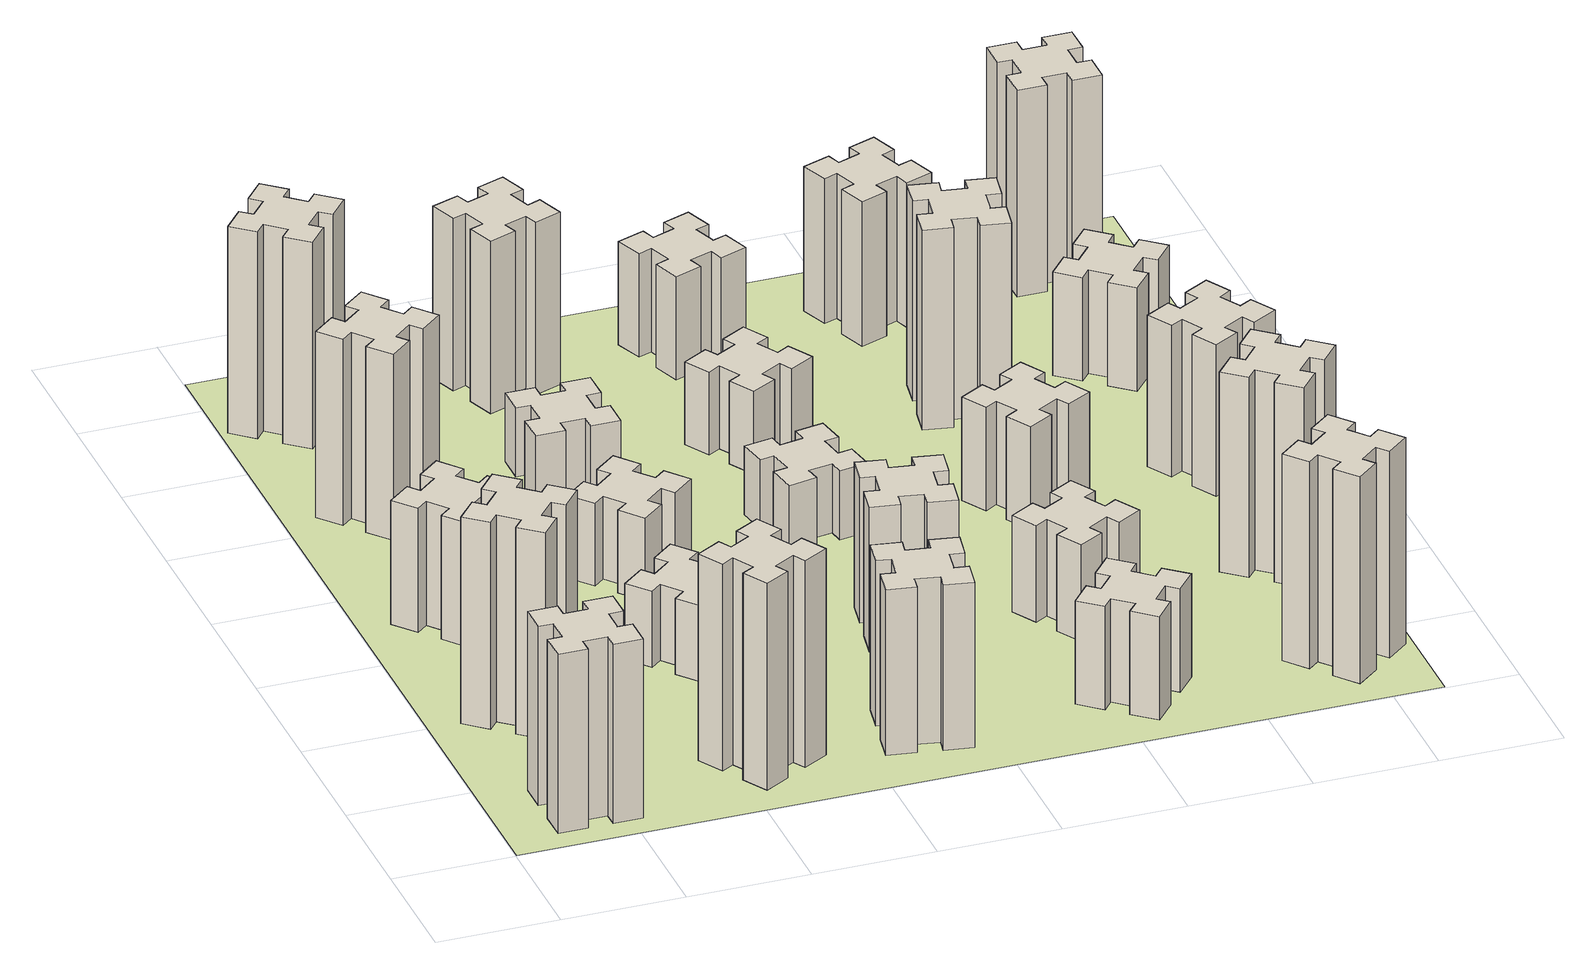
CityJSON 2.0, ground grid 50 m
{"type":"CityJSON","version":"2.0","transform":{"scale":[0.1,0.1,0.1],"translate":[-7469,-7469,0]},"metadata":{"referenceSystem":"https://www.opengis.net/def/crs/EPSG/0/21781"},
"CityObjects":{
"building1":{"type":"Building","attributes":{"class":"1000","function":"1000","usage":"1000","yearOfConstruction":2016,"roofType":"1000","measuredHeight":78,"storeysAboveGround":30,"storeysBelowGround":0},"geometry":[{"type":"Solid","lod":"1","boundaries":[[[[0,1,2,3,4,5,6,7,8,9,10,11,12,13,14,15,16,17,18,19]],[[17,16,20,21]],[[16,15,22,20]],[[15,14,23,22]],[[14,13,24,23]],[[13,12,25,24]],[[12,11,26,25]],[[11,10,27,26]],[[10,9,28,27]],[[9,8,29,28]],[[8,7,30,29]],[[7,6,31,30]],[[6,5,32,31]],[[5,4,33,32]],[[4,3,34,33]],[[3,2,35,34]],[[2,1,36,35]],[[1,0,37,36]],[[0,19,38,37]],[[19,18,39,38]],[[18,17,21,39]],[[24,25,26,27,28,29,30,31,32,33,34,35,36,37,38,39,21,20,22,23]]]]}]},
"building2":{"type":"Building","attributes":{"class":"1000","function":"1000","usage":"1000","yearOfConstruction":2016,"roofType":"1000","measuredHeight":90,"storeysAboveGround":30,"storeysBelowGround":0},"geometry":[{"type":"Solid","lod":"1","boundaries":[[[[40,41,42,43,44,45,46,47,48,49,50,51,52,53,54,55,56,57,58,59]],[[57,56,60,61]],[[56,55,62,60]],[[55,54,63,62]],[[54,53,64,63]],[[53,52,65,64]],[[52,51,66,65]],[[51,50,67,66]],[[50,49,68,67]],[[49,48,69,68]],[[48,47,70,69]],[[47,46,71,70]],[[46,45,72,71]],[[45,44,73,72]],[[44,43,74,73]],[[43,42,75,74]],[[42,41,76,75]],[[41,40,77,76]],[[40,59,78,77]],[[59,58,79,78]],[[58,57,61,79]],[[64,65,66,67,68,69,70,71,72,73,74,75,76,77,78,79,61,60,62,63]]]]}]},
"building3":{"type":"Building","attributes":{"class":"1000","function":"1000","usage":"1000","yearOfConstruction":2016,"roofType":"1000","measuredHeight":54,"storeysAboveGround":30,"storeysBelowGround":0},"geometry":[{"type":"Solid","lod":"1","boundaries":[[[[80,81,82,83,84,85,86,87,88,89,90,91,92,93,94,95,96,97,98,99]],[[97,96,100,101]],[[96,95,102,100]],[[95,94,103,102]],[[94,93,104,103]],[[93,92,105,104]],[[92,91,106,105]],[[91,90,107,106]],[[90,89,108,107]],[[89,88,109,108]],[[88,87,110,109]],[[87,86,111,110]],[[86,85,112,111]],[[85,84,113,112]],[[84,83,114,113]],[[83,82,115,114]],[[82,81,116,115]],[[81,80,117,116]],[[80,99,118,117]],[[99,98,119,118]],[[98,97,101,119]],[[104,105,106,107,108,109,110,111,112,113,114,115,116,117,118,119,101,100,102,103]]]]}]},
"building4":{"type":"Building","attributes":{"class":"1000","function":"1000","usage":"1000","yearOfConstruction":2016,"roofType":"1000","measuredHeight":81,"storeysAboveGround":30,"storeysBelowGround":0},"geometry":[{"type":"Solid","lod":"1","boundaries":[[[[120,121,122,123,124,125,126,127,128,129,130,131,132,133,134,135,136,137,138,139]],[[137,136,140,141]],[[136,135,142,140]],[[135,134,143,142]],[[134,133,144,143]],[[133,132,145,144]],[[132,131,146,145]],[[131,130,147,146]],[[130,129,148,147]],[[129,128,149,148]],[[128,127,150,149]],[[127,126,151,150]],[[126,125,152,151]],[[125,124,153,152]],[[124,123,154,153]],[[123,122,155,154]],[[122,121,156,155]],[[121,120,157,156]],[[120,139,158,157]],[[139,138,159,158]],[[138,137,141,159]],[[144,145,146,147,148,149,150,151,152,153,154,155,156,157,158,159,141,140,142,143]]]]}]},
"building5":{"type":"Building","attributes":{"class":"1000","function":"1000","usage":"1000","yearOfConstruction":2016,"roofType":"1000","measuredHeight":90,"storeysAboveGround":30,"storeysBelowGround":0},"geometry":[{"type":"Solid","lod":"1","boundaries":[[[[160,161,162,163,164,165,166,167,168,169,170,171,172,173,174,175,176,177,178,179]],[[177,176,180,181]],[[176,175,182,180]],[[175,174,183,182]],[[174,173,184,183]],[[173,172,185,184]],[[172,171,186,185]],[[171,170,187,186]],[[170,169,188,187]],[[169,168,189,188]],[[168,167,190,189]],[[167,166,191,190]],[[166,165,192,191]],[[165,164,193,192]],[[164,163,194,193]],[[163,162,195,194]],[[162,161,196,195]],[[161,160,197,196]],[[160,179,198,197]],[[179,178,199,198]],[[178,177,181,199]],[[184,185,186,187,188,189,190,191,192,193,194,195,196,197,198,199,181,180,182,183]]]]}]},
"building6":{"type":"Building","attributes":{"class":"1000","function":"1000","usage":"1000","yearOfConstruction":2016,"roofType":"1000","measuredHeight":90,"storeysAboveGround":30,"storeysBelowGround":0},"geometry":[{"type":"Solid","lod":"1","boundaries":[[[[200,201,202,203,204,205,206,207,208,209,210,211,212,213,214,215,216,217,218,219]],[[217,216,220,221]],[[216,215,222,220]],[[215,214,223,222]],[[214,213,224,223]],[[213,212,225,224]],[[212,211,226,225]],[[211,210,227,226]],[[210,209,228,227]],[[209,208,229,228]],[[208,207,230,229]],[[207,206,231,230]],[[206,205,232,231]],[[205,204,233,232]],[[204,203,234,233]],[[203,202,235,234]],[[202,201,236,235]],[[201,200,237,236]],[[200,219,238,237]],[[219,218,239,238]],[[218,217,221,239]],[[224,225,226,227,228,229,230,231,232,233,234,235,236,237,238,239,221,220,222,223]]]]}]},
"building7":{"type":"Building","attributes":{"class":"1000","function":"1000","usage":"1000","yearOfConstruction":2016,"roofType":"1000","measuredHeight":33,"storeysAboveGround":30,"storeysBelowGround":0},"geometry":[{"type":"Solid","lod":"1","boundaries":[[[[240,241,242,243,244,245,246,247,248,249,250,251,252,253,254,255,256,257,258,259]],[[257,256,260,261]],[[256,255,262,260]],[[255,254,263,262]],[[254,253,264,263]],[[253,252,265,264]],[[252,251,266,265]],[[251,250,267,266]],[[250,249,268,267]],[[249,248,269,268]],[[248,247,270,269]],[[247,246,271,270]],[[246,245,272,271]],[[245,244,273,272]],[[244,243,274,273]],[[243,242,275,274]],[[242,241,276,275]],[[241,240,277,276]],[[240,259,278,277]],[[259,258,279,278]],[[258,257,261,279]],[[264,265,266,267,268,269,270,271,272,273,274,275,276,277,278,279,261,260,262,263]]]]}]},
"building8":{"type":"Building","attributes":{"class":"1000","function":"1000","usage":"1000","yearOfConstruction":2016,"roofType":"1000","measuredHeight":36,"storeysAboveGround":30,"storeysBelowGround":0},"geometry":[{"type":"Solid","lod":"1","boundaries":[[[[280,281,282,283,284,285,286,287,288,289,290,291,292,293,294,295,296,297,298,299]],[[297,296,300,301]],[[296,295,302,300]],[[295,294,303,302]],[[294,293,304,303]],[[293,292,305,304]],[[292,291,306,305]],[[291,290,307,306]],[[290,289,308,307]],[[289,288,309,308]],[[288,287,310,309]],[[287,286,311,310]],[[286,285,312,311]],[[285,284,313,312]],[[284,283,314,313]],[[283,282,315,314]],[[282,281,316,315]],[[281,280,317,316]],[[280,299,318,317]],[[299,298,319,318]],[[298,297,301,319]],[[304,305,306,307,308,309,310,311,312,313,314,315,316,317,318,319,301,300,302,303]]]]}]},
"building9":{"type":"Building","attributes":{"class":"1000","function":"1000","usage":"1000","yearOfConstruction":2016,"roofType":"1000","measuredHeight":72,"storeysAboveGround":30,"storeysBelowGround":0},"geometry":[{"type":"Solid","lod":"1","boundaries":[[[[320,321,322,323,324,325,326,327,328,329,330,331,332,333,334,335,336,337,338,339]],[[337,336,340,341]],[[336,335,342,340]],[[335,334,343,342]],[[334,333,344,343]],[[333,332,345,344]],[[332,331,346,345]],[[331,330,347,346]],[[330,329,348,347]],[[329,328,349,348]],[[328,327,350,349]],[[327,326,351,350]],[[326,325,352,351]],[[325,324,353,352]],[[324,323,354,353]],[[323,322,355,354]],[[322,321,356,355]],[[321,320,357,356]],[[320,339,358,357]],[[339,338,359,358]],[[338,337,341,359]],[[344,345,346,347,348,349,350,351,352,353,354,355,356,357,358,359,341,340,342,343]]]]}]},
"building10":{"type":"Building","attributes":{"class":"1000","function":"1000","usage":"1000","yearOfConstruction":2016,"roofType":"1000","measuredHeight":30,"storeysAboveGround":30,"storeysBelowGround":0},"geometry":[{"type":"Solid","lod":"1","boundaries":[[[[360,361,362,363,364,365,366,367,368,369,370,371,372,373,374,375,376,377,378,379]],[[377,376,380,381]],[[376,375,382,380]],[[375,374,383,382]],[[374,373,384,383]],[[373,372,385,384]],[[372,371,386,385]],[[371,370,387,386]],[[370,369,388,387]],[[369,368,389,388]],[[368,367,390,389]],[[367,366,391,390]],[[366,365,392,391]],[[365,364,393,392]],[[364,363,394,393]],[[363,362,395,394]],[[362,361,396,395]],[[361,360,397,396]],[[360,379,398,397]],[[379,378,399,398]],[[378,377,381,399]],[[384,385,386,387,388,389,390,391,392,393,394,395,396,397,398,399,381,380,382,383]]]]}]},
"building11":{"type":"Building","attributes":{"class":"1000","function":"1000","usage":"1000","yearOfConstruction":2016,"roofType":"1000","measuredHeight":75,"storeysAboveGround":30,"storeysBelowGround":0},"geometry":[{"type":"Solid","lod":"1","boundaries":[[[[400,401,402,403,404,405,406,407,408,409,410,411,412,413,414,415,416,417,418,419]],[[417,416,420,421]],[[416,415,422,420]],[[415,414,423,422]],[[414,413,424,423]],[[413,412,425,424]],[[412,411,426,425]],[[411,410,427,426]],[[410,409,428,427]],[[409,408,429,428]],[[408,407,430,429]],[[407,406,431,430]],[[406,405,432,431]],[[405,404,433,432]],[[404,403,434,433]],[[403,402,435,434]],[[402,401,436,435]],[[401,400,437,436]],[[400,419,438,437]],[[419,418,439,438]],[[418,417,421,439]],[[424,425,426,427,428,429,430,431,432,433,434,435,436,437,438,439,421,420,422,423]]]]}]},
"building12":{"type":"Building","attributes":{"class":"1000","function":"1000","usage":"1000","yearOfConstruction":2016,"roofType":"1000","measuredHeight":63,"storeysAboveGround":30,"storeysBelowGround":0},"geometry":[{"type":"Solid","lod":"1","boundaries":[[[[440,441,442,443,444,445,446,447,448,449,450,451,452,453,454,455,456,457,458,459]],[[457,456,460,461]],[[456,455,462,460]],[[455,454,463,462]],[[454,453,464,463]],[[453,452,465,464]],[[452,451,466,465]],[[451,450,467,466]],[[450,449,468,467]],[[449,448,469,468]],[[448,447,470,469]],[[447,446,471,470]],[[446,445,472,471]],[[445,444,473,472]],[[444,443,474,473]],[[443,442,475,474]],[[442,441,476,475]],[[441,440,477,476]],[[440,459,478,477]],[[459,458,479,478]],[[458,457,461,479]],[[464,465,466,467,468,469,470,471,472,473,474,475,476,477,478,479,461,460,462,463]]]]}]},
"building13":{"type":"Building","attributes":{"class":"1000","function":"1000","usage":"1000","yearOfConstruction":2016,"roofType":"1000","measuredHeight":30,"storeysAboveGround":30,"storeysBelowGround":0},"geometry":[{"type":"Solid","lod":"1","boundaries":[[[[480,481,482,483,484,485,486,487,488,489,490,491,492,493,494,495,496,497,498,499]],[[497,496,500,501]],[[496,495,502,500]],[[495,494,503,502]],[[494,493,504,503]],[[493,492,505,504]],[[492,491,506,505]],[[491,490,507,506]],[[490,489,508,507]],[[489,488,509,508]],[[488,487,510,509]],[[487,486,511,510]],[[486,485,512,511]],[[485,484,513,512]],[[484,483,514,513]],[[483,482,515,514]],[[482,481,516,515]],[[481,480,517,516]],[[480,499,518,517]],[[499,498,519,518]],[[498,497,501,519]],[[504,505,506,507,508,509,510,511,512,513,514,515,516,517,518,519,501,500,502,503]]]]}]},
"building14":{"type":"Building","attributes":{"class":"1000","function":"1000","usage":"1000","yearOfConstruction":2016,"roofType":"1000","measuredHeight":36,"storeysAboveGround":30,"storeysBelowGround":0},"geometry":[{"type":"Solid","lod":"1","boundaries":[[[[520,521,522,523,524,525,526,527,528,529,530,531,532,533,534,535,536,537,538,539]],[[537,536,540,541]],[[536,535,542,540]],[[535,534,543,542]],[[534,533,544,543]],[[533,532,545,544]],[[532,531,546,545]],[[531,530,547,546]],[[530,529,548,547]],[[529,528,549,548]],[[528,527,550,549]],[[527,526,551,550]],[[526,525,552,551]],[[525,524,553,552]],[[524,523,554,553]],[[523,522,555,554]],[[522,521,556,555]],[[521,520,557,556]],[[520,539,558,557]],[[539,538,559,558]],[[538,537,541,559]],[[544,545,546,547,548,549,550,551,552,553,554,555,556,557,558,559,541,540,542,543]]]]}]},
"building15":{"type":"Building","attributes":{"class":"1000","function":"1000","usage":"1000","yearOfConstruction":2016,"roofType":"1000","measuredHeight":45,"storeysAboveGround":30,"storeysBelowGround":0},"geometry":[{"type":"Solid","lod":"1","boundaries":[[[[560,561,562,563,564,565,566,567,568,569,570,571,572,573,574,575,576,577,578,579]],[[577,576,580,581]],[[576,575,582,580]],[[575,574,583,582]],[[574,573,584,583]],[[573,572,585,584]],[[572,571,586,585]],[[571,570,587,586]],[[570,569,588,587]],[[569,568,589,588]],[[568,567,590,589]],[[567,566,591,590]],[[566,565,592,591]],[[565,564,593,592]],[[564,563,594,593]],[[563,562,595,594]],[[562,561,596,595]],[[561,560,597,596]],[[560,579,598,597]],[[579,578,599,598]],[[578,577,581,599]],[[584,585,586,587,588,589,590,591,592,593,594,595,596,597,598,599,581,580,582,583]]]]}]},
"building16":{"type":"Building","attributes":{"class":"1000","function":"1000","usage":"1000","yearOfConstruction":2016,"roofType":"1000","measuredHeight":45,"storeysAboveGround":30,"storeysBelowGround":0},"geometry":[{"type":"Solid","lod":"1","boundaries":[[[[600,601,602,603,604,605,606,607,608,609,610,611,612,613,614,615,616,617,618,619]],[[617,616,620,621]],[[616,615,622,620]],[[615,614,623,622]],[[614,613,624,623]],[[613,612,625,624]],[[612,611,626,625]],[[611,610,627,626]],[[610,609,628,627]],[[609,608,629,628]],[[608,607,630,629]],[[607,606,631,630]],[[606,605,632,631]],[[605,604,633,632]],[[604,603,634,633]],[[603,602,635,634]],[[602,601,636,635]],[[601,600,637,636]],[[600,619,638,637]],[[619,618,639,638]],[[618,617,621,639]],[[624,625,626,627,628,629,630,631,632,633,634,635,636,637,638,639,621,620,622,623]]]]}]},
"building17":{"type":"Building","attributes":{"class":"1000","function":"1000","usage":"1000","yearOfConstruction":2016,"roofType":"1000","measuredHeight":42,"storeysAboveGround":30,"storeysBelowGround":0},"geometry":[{"type":"Solid","lod":"1","boundaries":[[[[640,641,642,643,644,645,646,647,648,649,650,651,652,653,654,655,656,657,658,659]],[[657,656,660,661]],[[656,655,662,660]],[[655,654,663,662]],[[654,653,664,663]],[[653,652,665,664]],[[652,651,666,665]],[[651,650,667,666]],[[650,649,668,667]],[[649,648,669,668]],[[648,647,670,669]],[[647,646,671,670]],[[646,645,672,671]],[[645,644,673,672]],[[644,643,674,673]],[[643,642,675,674]],[[642,641,676,675]],[[641,640,677,676]],[[640,659,678,677]],[[659,658,679,678]],[[658,657,661,679]],[[664,665,666,667,668,669,670,671,672,673,674,675,676,677,678,679,661,660,662,663]]]]}]},
"building18":{"type":"Building","attributes":{"class":"1000","function":"1000","usage":"1000","yearOfConstruction":2016,"roofType":"1000","measuredHeight":45,"storeysAboveGround":30,"storeysBelowGround":0},"geometry":[{"type":"Solid","lod":"1","boundaries":[[[[680,681,682,683,684,685,686,687,688,689,690,691,692,693,694,695,696,697,698,699]],[[697,696,700,701]],[[696,695,702,700]],[[695,694,703,702]],[[694,693,704,703]],[[693,692,705,704]],[[692,691,706,705]],[[691,690,707,706]],[[690,689,708,707]],[[689,688,709,708]],[[688,687,710,709]],[[687,686,711,710]],[[686,685,712,711]],[[685,684,713,712]],[[684,683,714,713]],[[683,682,715,714]],[[682,681,716,715]],[[681,680,717,716]],[[680,699,718,717]],[[699,698,719,718]],[[698,697,701,719]],[[704,705,706,707,708,709,710,711,712,713,714,715,716,717,718,719,701,700,702,703]]]]}]},
"building19":{"type":"Building","attributes":{"class":"1000","function":"1000","usage":"1000","yearOfConstruction":2016,"roofType":"1000","measuredHeight":87,"storeysAboveGround":30,"storeysBelowGround":0},"geometry":[{"type":"Solid","lod":"1","boundaries":[[[[720,721,722,723,724,725,726,727,728,729,730,731,732,733,734,735,736,737,738,739]],[[737,736,740,741]],[[736,735,742,740]],[[735,734,743,742]],[[734,733,744,743]],[[733,732,745,744]],[[732,731,746,745]],[[731,730,747,746]],[[730,729,748,747]],[[729,728,749,748]],[[728,727,750,749]],[[727,726,751,750]],[[726,725,752,751]],[[725,724,753,752]],[[724,723,754,753]],[[723,722,755,754]],[[722,721,756,755]],[[721,720,757,756]],[[720,739,758,757]],[[739,738,759,758]],[[738,737,741,759]],[[744,745,746,747,748,749,750,751,752,753,754,755,756,757,758,759,741,740,742,743]]]]}]},
"building20":{"type":"Building","attributes":{"class":"1000","function":"1000","usage":"1000","yearOfConstruction":2016,"roofType":"1000","measuredHeight":90,"storeysAboveGround":30,"storeysBelowGround":0},"geometry":[{"type":"Solid","lod":"1","boundaries":[[[[760,761,762,763,764,765,766,767,768,769,770,771,772,773,774,775,776,777,778,779]],[[777,776,780,781]],[[776,775,782,780]],[[775,774,783,782]],[[774,773,784,783]],[[773,772,785,784]],[[772,771,786,785]],[[771,770,787,786]],[[770,769,788,787]],[[769,768,789,788]],[[768,767,790,789]],[[767,766,791,790]],[[766,765,792,791]],[[765,764,793,792]],[[764,763,794,793]],[[763,762,795,794]],[[762,761,796,795]],[[761,760,797,796]],[[760,779,798,797]],[[779,778,799,798]],[[778,777,781,799]],[[784,785,786,787,788,789,790,791,792,793,794,795,796,797,798,799,781,780,782,783]]]]}]},
"building21":{"type":"Building","attributes":{"class":"1000","function":"1000","usage":"1000","yearOfConstruction":2016,"roofType":"1000","measuredHeight":63,"storeysAboveGround":30,"storeysBelowGround":0},"geometry":[{"type":"Solid","lod":"1","boundaries":[[[[800,801,802,803,804,805,806,807,808,809,810,811,812,813,814,815,816,817,818,819]],[[817,816,820,821]],[[816,815,822,820]],[[815,814,823,822]],[[814,813,824,823]],[[813,812,825,824]],[[812,811,826,825]],[[811,810,827,826]],[[810,809,828,827]],[[809,808,829,828]],[[808,807,830,829]],[[807,806,831,830]],[[806,805,832,831]],[[805,804,833,832]],[[804,803,834,833]],[[803,802,835,834]],[[802,801,836,835]],[[801,800,837,836]],[[800,819,838,837]],[[819,818,839,838]],[[818,817,821,839]],[[824,825,826,827,828,829,830,831,832,833,834,835,836,837,838,839,821,820,822,823]]]]}]},
"building22":{"type":"Building","attributes":{"class":"1000","function":"1000","usage":"1000","yearOfConstruction":2016,"roofType":"1000","measuredHeight":87,"storeysAboveGround":30,"storeysBelowGround":0},"geometry":[{"type":"Solid","lod":"1","boundaries":[[[[840,841,842,843,844,845,846,847,848,849,850,851,852,853,854,855,856,857,858,859]],[[857,856,860,861]],[[856,855,862,860]],[[855,854,863,862]],[[854,853,864,863]],[[853,852,865,864]],[[852,851,866,865]],[[851,850,867,866]],[[850,849,868,867]],[[849,848,869,868]],[[848,847,870,869]],[[847,846,871,870]],[[846,845,872,871]],[[845,844,873,872]],[[844,843,874,873]],[[843,842,875,874]],[[842,841,876,875]],[[841,840,877,876]],[[840,859,878,877]],[[859,858,879,878]],[[858,857,861,879]],[[864,865,866,867,868,869,870,871,872,873,874,875,876,877,878,879,861,860,862,863]]]]}]},
"building23":{"type":"Building","attributes":{"class":"1000","function":"1000","usage":"1000","yearOfConstruction":2016,"roofType":"1000","measuredHeight":66,"storeysAboveGround":30,"storeysBelowGround":0},"geometry":[{"type":"Solid","lod":"1","boundaries":[[[[880,881,882,883,884,885,886,887,888,889,890,891,892,893,894,895,896,897,898,899]],[[897,896,900,901]],[[896,895,902,900]],[[895,894,903,902]],[[894,893,904,903]],[[893,892,905,904]],[[892,891,906,905]],[[891,890,907,906]],[[890,889,908,907]],[[889,888,909,908]],[[888,887,910,909]],[[887,886,911,910]],[[886,885,912,911]],[[885,884,913,912]],[[884,883,914,913]],[[883,882,915,914]],[[882,881,916,915]],[[881,880,917,916]],[[880,899,918,917]],[[899,898,919,918]],[[898,897,901,919]],[[904,905,906,907,908,909,910,911,912,913,914,915,916,917,918,919,901,900,902,903]]]]}]},
"building24":{"type":"Building","attributes":{"class":"1000","function":"1000","usage":"1000","yearOfConstruction":2016,"roofType":"1000","measuredHeight":45,"storeysAboveGround":30,"storeysBelowGround":0},"geometry":[{"type":"Solid","lod":"1","boundaries":[[[[920,921,922,923,924,925,926,927,928,929,930,931,932,933,934,935,936,937,938,939]],[[937,936,940,941]],[[936,935,942,940]],[[935,934,943,942]],[[934,933,944,943]],[[933,932,945,944]],[[932,931,946,945]],[[931,930,947,946]],[[930,929,948,947]],[[929,928,949,948]],[[928,927,950,949]],[[927,926,951,950]],[[926,925,952,951]],[[925,924,953,952]],[[924,923,954,953]],[[923,922,955,954]],[[922,921,956,955]],[[921,920,957,956]],[[920,939,958,957]],[[939,938,959,958]],[[938,937,941,959]],[[944,945,946,947,948,949,950,951,952,953,954,955,956,957,958,959,941,940,942,943]]]]}]},
"building25":{"type":"Building","attributes":{"class":"1000","function":"1000","usage":"1000","yearOfConstruction":2016,"roofType":"1000","measuredHeight":90,"storeysAboveGround":30,"storeysBelowGround":0},"geometry":[{"type":"Solid","lod":"1","boundaries":[[[[960,961,962,963,964,965,966,967,968,969,970,971,972,973,974,975,976,977,978,979]],[[977,976,980,981]],[[976,975,982,980]],[[975,974,983,982]],[[974,973,984,983]],[[973,972,985,984]],[[972,971,986,985]],[[971,970,987,986]],[[970,969,988,987]],[[969,968,989,988]],[[968,967,990,989]],[[967,966,991,990]],[[966,965,992,991]],[[965,964,993,992]],[[964,963,994,993]],[[963,962,995,994]],[[962,961,996,995]],[[961,960,997,996]],[[960,979,998,997]],[[979,978,999,998]],[[978,977,981,999]],[[984,985,986,987,988,989,990,991,992,993,994,995,996,997,998,999,981,980,982,983]]]]}]},
"landuse1":{"type":"LandUse","attributes":{"name":"plot1","function":"1010"},"geometry":[{"type":"MultiSurface","lod":"1","boundaries":[[[1000,1001,1002,1003]]]}]}
},
"vertices":[
[265,325,0],[265,225,0],[205,225,0],[205,105,0],[325,105,0],[325,165,0],[425,165,0],[425,105,0],[545,105,0],[545,225,0],[485,225,0],[485,325,0],[545,325,0],[545,445,0],[425,445,0],[425,385,0],[325,385,0],[325,445,0],[205,445,0],[205,325,0],[325,385,780],[325,445,780],[425,385,780],[425,445,780],[545,445,780],[545,325,780],[485,325,780],[485,225,780],[545,225,780],[545,105,780],[425,105,780],[425,165,780],[325,165,780],[325,105,780],[205,105,780],[205,225,780],[265,225,780],[265,325,780],[205,325,780],[205,445,780],
[484,1067,0],[408,1132,0],[446,1178,0],[354,1255,0],[277,1163,0],[323,1124,0],[259,1048,0],[213,1086,0],[136,994,0],[228,917,0],[266,963,0],[343,899,0],[304,853,0],[396,776,0],[473,868,0],[427,906,0],[492,983,0],[538,944,0],[615,1036,0],[523,1113,0],[492,983,900],[538,944,900],[427,906,900],[473,868,900],[396,776,900],[304,853,900],[343,899,900],[266,963,900],[228,917,900],[136,994,900],[213,1086,900],[259,1048,900],[323,1124,900],[277,1163,900],[354,1255,900],[446,1178,900],[408,1132,900],[484,1067,900],[523,1113,900],[615,1036,900],
[492,1788,0],[427,1864,0],[473,1903,0],[396,1995,0],[304,1918,0],[343,1872,0],[266,1807,0],[228,1853,0],[136,1776,0],[213,1684,0],[259,1723,0],[323,1646,0],[277,1608,0],[354,1516,0],[446,1593,0],[408,1639,0],[484,1703,0],[523,1657,0],[615,1734,0],[538,1826,0],[484,1703,540],[523,1657,540],[408,1639,540],[446,1593,540],[354,1516,540],[277,1608,540],[323,1646,540],[259,1723,540],[213,1684,540],[136,1776,540],[228,1853,540],[266,1807,540],[343,1872,540],[304,1918,540],[396,1995,540],[473,1903,540],[427,1864,540],[492,1788,540],[538,1826,540],[615,1734,540],
[343,2712,0],[266,2647,0],[228,2693,0],[136,2616,0],[213,2524,0],[259,2563,0],[323,2486,0],[277,2448,0],[354,2356,0],[446,2433,0],[408,2479,0],[484,2543,0],[523,2497,0],[615,2574,0],[538,2666,0],[492,2628,0],[427,2704,0],[473,2743,0],[396,2835,0],[304,2758,0],[427,2704,810],[473,2743,810],[492,2628,810],[538,2666,810],[615,2574,810],[523,2497,810],[484,2543,810],[408,2479,810],[446,2433,810],[354,2356,810],[277,2448,810],[323,2486,810],[259,2563,810],[213,2524,810],[136,2616,810],[228,2693,810],[266,2647,810],[343,2712,810],[304,2758,810],[396,2835,810],
[1127,255,0],[1214,305,0],[1244,253,0],[1348,313,0],[1288,417,0],[1236,387,0],[1186,474,0],[1238,504,0],[1178,608,0],[1074,548,0],[1104,496,0],[1017,446,0],[987,498,0],[883,438,0],[943,334,0],[995,364,0],[1045,277,0],[993,247,0],[1053,143,0],[1157,203,0],[1045,277,900],[993,247,900],[995,364,900],[943,334,900],[883,438,900],[987,498,900],[1017,446,900],[1104,496,900],[1074,548,900],[1178,608,900],[1238,504,900],[1186,474,900],[1236,387,900],[1288,417,900],[1348,313,900],[1244,253,900],[1214,305,900],[1127,255,900],[1157,203,900],[1053,143,900],
[384,3387,0],[308,3452,0],[346,3498,0],[254,3575,0],[177,3483,0],[223,3444,0],[159,3368,0],[113,3406,0],[36,3314,0],[128,3237,0],[166,3283,0],[243,3219,0],[204,3173,0],[296,3096,0],[373,3188,0],[327,3226,0],[392,3303,0],[438,3264,0],[515,3356,0],[423,3433,0],[392,3303,900],[438,3264,900],[327,3226,900],[373,3188,900],[296,3096,900],[204,3173,900],[243,3219,900],[166,3283,900],[128,3237,900],[36,3314,900],[113,3406,900],[159,3368,900],[223,3444,900],[177,3483,900],[254,3575,900],[346,3498,900],[308,3452,900],[384,3387,900],[423,3433,900],[515,3356,900],
[1083,1332,0],[1006,1267,0],[968,1313,0],[876,1236,0],[953,1144,0],[999,1183,0],[1063,1106,0],[1017,1068,0],[1094,976,0],[1186,1053,0],[1148,1099,0],[1224,1163,0],[1263,1117,0],[1355,1194,0],[1278,1286,0],[1232,1248,0],[1167,1324,0],[1213,1363,0],[1136,1455,0],[1044,1378,0],[1167,1324,330],[1213,1363,330],[1232,1248,330],[1278,1286,330],[1355,1194,330],[1263,1117,330],[1224,1163,330],[1148,1099,330],[1186,1053,330],[1094,976,330],[1017,1068,330],[1063,1106,330],[999,1183,330],[953,1144,330],[876,1236,330],[968,1313,330],[1006,1267,330],[1083,1332,330],[1044,1378,330],[1136,1455,330],
[1232,1888,0],[1167,1964,0],[1213,2003,0],[1136,2095,0],[1044,2018,0],[1083,1972,0],[1006,1907,0],[968,1953,0],[876,1876,0],[953,1784,0],[999,1823,0],[1063,1746,0],[1017,1708,0],[1094,1616,0],[1186,1693,0],[1148,1739,0],[1224,1803,0],[1263,1757,0],[1355,1834,0],[1278,1926,0],[1224,1803,360],[1263,1757,360],[1148,1739,360],[1186,1693,360],[1094,1616,360],[1017,1708,360],[1063,1746,360],[999,1823,360],[953,1784,360],[876,1876,360],[968,1953,360],[1006,1907,360],[1083,1972,360],[1044,2018,360],[1136,2095,360],[1213,2003,360],[1167,1964,360],[1232,1888,360],[1278,1926,360],[1355,1834,360],
[1855,307,0],[1872,405,0],[1931,395,0],[1952,513,0],[1834,534,0],[1824,475,0],[1725,492,0],[1736,551,0],[1617,572,0],[1597,454,0],[1656,444,0],[1638,345,0],[1579,356,0],[1558,237,0],[1677,217,0],[1687,276,0],[1785,258,0],[1775,199,0],[1893,178,0],[1914,297,0],[1785,258,720],[1775,199,720],[1687,276,720],[1677,217,720],[1558,237,720],[1579,356,720],[1638,345,720],[1656,444,720],[1597,454,720],[1617,572,720],[1736,551,720],[1725,492,720],[1824,475,720],[1834,534,720],[1952,513,720],[1931,395,720],[1872,405,720],[1855,307,720],[1914,297,720],[1893,178,720],
[1225,2545,0],[1225,2645,0],[1285,2645,0],[1285,2765,0],[1165,2765,0],[1165,2705,0],[1065,2705,0],[1065,2765,0],[945,2765,0],[945,2645,0],[1005,2645,0],[1005,2545,0],[945,2545,0],[945,2425,0],[1065,2425,0],[1065,2485,0],[1165,2485,0],[1165,2425,0],[1285,2425,0],[1285,2545,0],[1165,2485,300],[1165,2425,300],[1065,2485,300],[1065,2425,300],[945,2425,300],[945,2545,300],[1005,2545,300],[1005,2645,300],[945,2645,300],[945,2765,300],[1065,2765,300],[1065,2705,300],[1165,2705,300],[1165,2765,300],[1285,2765,300],[1285,2645,300],[1225,2645,300],[1225,2545,300],[1285,2545,300],[1285,2425,300],
[1125,3456,0],[1031,3422,0],[1010,3478,0],[897,3437,0],[939,3324,0],[995,3345,0],[1029,3251,0],[973,3230,0],[1014,3117,0],[1127,3159,0],[1106,3215,0],[1200,3249,0],[1220,3193,0],[1333,3234,0],[1292,3347,0],[1236,3326,0],[1202,3420,0],[1258,3440,0],[1217,3553,0],[1104,3512,0],[1202,3420,750],[1258,3440,750],[1236,3326,750],[1292,3347,750],[1333,3234,750],[1220,3193,750],[1200,3249,750],[1106,3215,750],[1127,3159,750],[1014,3117,750],[973,3230,750],[1029,3251,750],[995,3345,750],[939,3324,750],[897,3437,750],[1010,3478,750],[1031,3422,750],[1125,3456,750],[1104,3512,750],[1217,3553,750],
[2055,1047,0],[2072,1145,0],[2131,1135,0],[2152,1253,0],[2034,1274,0],[2024,1215,0],[1925,1232,0],[1936,1291,0],[1817,1312,0],[1797,1194,0],[1856,1184,0],[1838,1085,0],[1779,1096,0],[1758,977,0],[1877,957,0],[1887,1016,0],[1985,998,0],[1975,939,0],[2093,918,0],[2114,1037,0],[1985,998,630],[1975,939,630],[1887,1016,630],[1877,957,630],[1758,977,630],[1779,1096,630],[1838,1085,630],[1856,1184,630],[1797,1194,630],[1817,1312,630],[1936,1291,630],[1925,1232,630],[2024,1215,630],[2034,1274,630],[2152,1253,630],[2131,1135,630],[2072,1145,630],[2055,1047,630],[2114,1037,630],[2093,918,630],
[1972,1925,0],[1955,2024,0],[2014,2034,0],[1993,2152,0],[1875,2131,0],[1885,2072,0],[1787,2055,0],[1777,2114,0],[1658,2093,0],[1679,1975,0],[1738,1985,0],[1756,1887,0],[1697,1877,0],[1717,1758,0],[1836,1779,0],[1825,1838,0],[1924,1856,0],[1934,1797,0],[2052,1817,0],[2031,1936,0],[1924,1856,300],[1934,1797,300],[1825,1838,300],[1836,1779,300],[1717,1758,300],[1697,1877,300],[1756,1887,300],[1738,1985,300],[1679,1975,300],[1658,2093,300],[1777,2114,300],[1787,2055,300],[1885,2072,300],[1875,2131,300],[1993,2152,300],[2014,2034,300],[1955,2024,300],[1972,1925,300],[2031,1936,300],[2052,1817,300],
[1976,2607,0],[1926,2694,0],[1978,2724,0],[1918,2828,0],[1814,2768,0],[1844,2716,0],[1757,2666,0],[1727,2718,0],[1623,2658,0],[1683,2554,0],[1735,2584,0],[1785,2497,0],[1733,2467,0],[1793,2363,0],[1897,2423,0],[1867,2475,0],[1954,2525,0],[1984,2473,0],[2088,2533,0],[2028,2637,0],[1954,2525,360],[1984,2473,360],[1867,2475,360],[1897,2423,360],[1793,2363,360],[1733,2467,360],[1785,2497,360],[1735,2584,360],[1683,2554,360],[1623,2658,360],[1727,2718,360],[1757,2666,360],[1844,2716,360],[1814,2768,360],[1918,2828,360],[1978,2724,360],[1926,2694,360],[1976,2607,360],[2028,2637,360],[2088,2533,360],
[2486,323,0],[2563,259,0],[2524,213,0],[2616,136,0],[2693,228,0],[2647,266,0],[2712,343,0],[2758,304,0],[2835,396,0],[2743,473,0],[2704,427,0],[2628,492,0],[2666,538,0],[2574,615,0],[2497,523,0],[2543,484,0],[2479,408,0],[2433,446,0],[2356,354,0],[2448,277,0],[2479,408,450],[2433,446,450],[2543,484,450],[2497,523,450],[2574,615,450],[2666,538,450],[2628,492,450],[2704,427,450],[2743,473,450],[2835,396,450],[2758,304,450],[2712,343,450],[2647,266,450],[2693,228,450],[2616,136,450],[2524,213,450],[2563,259,450],[2486,323,450],[2448,277,450],[2356,354,450],
[1865,3456,0],[1771,3422,0],[1750,3478,0],[1637,3437,0],[1679,3324,0],[1735,3345,0],[1769,3251,0],[1713,3230,0],[1754,3117,0],[1867,3159,0],[1846,3215,0],[1940,3249,0],[1960,3193,0],[2073,3234,0],[2032,3347,0],[1976,3326,0],[1942,3420,0],[1998,3440,0],[1957,3553,0],[1844,3512,0],[1942,3420,450],[1998,3440,450],[1976,3326,450],[2032,3347,450],[2073,3234,450],[1960,3193,450],[1940,3249,450],[1846,3215,450],[1867,3159,450],[1754,3117,450],[1713,3230,450],[1769,3251,450],[1735,3345,450],[1679,3324,450],[1637,3437,450],[1750,3478,450],[1771,3422,450],[1865,3456,450],[1844,3512,450],[1957,3553,450],
[2716,1027,0],[2666,1114,0],[2718,1144,0],[2658,1248,0],[2554,1188,0],[2584,1136,0],[2497,1086,0],[2467,1138,0],[2363,1078,0],[2423,974,0],[2475,1004,0],[2525,917,0],[2473,887,0],[2533,783,0],[2637,843,0],[2607,895,0],[2694,945,0],[2724,893,0],[2828,953,0],[2768,1057,0],[2694,945,420],[2724,893,420],[2607,895,420],[2637,843,420],[2533,783,420],[2473,887,420],[2525,917,420],[2475,1004,420],[2423,974,420],[2363,1078,420],[2467,1138,420],[2497,1086,420],[2584,1136,420],[2554,1188,420],[2658,1248,420],[2718,1144,420],[2666,1114,420],[2716,1027,420],[2768,1057,420],[2828,953,420],
[2575,1844,0],[2625,1757,0],[2573,1727,0],[2633,1623,0],[2737,1683,0],[2707,1735,0],[2794,1785,0],[2824,1733,0],[2928,1793,0],[2868,1897,0],[2816,1867,0],[2766,1954,0],[2818,1984,0],[2758,2088,0],[2654,2028,0],[2684,1976,0],[2597,1926,0],[2567,1978,0],[2463,1918,0],[2523,1814,0],[2597,1926,450],[2567,1978,450],[2684,1976,450],[2654,2028,450],[2758,2088,450],[2818,1984,450],[2766,1954,450],[2816,1867,450],[2868,1897,450],[2928,1793,450],[2824,1733,450],[2794,1785,450],[2707,1735,450],[2737,1683,450],[2633,1623,450],[2573,1727,450],[2625,1757,450],[2575,1844,450],[2523,1814,450],[2463,1918,450],
[2627,2496,0],[2725,2478,0],[2715,2419,0],[2833,2398,0],[2854,2517,0],[2795,2527,0],[2812,2625,0],[2871,2615,0],[2892,2733,0],[2774,2754,0],[2764,2695,0],[2665,2712,0],[2676,2771,0],[2557,2792,0],[2537,2674,0],[2596,2664,0],[2578,2565,0],[2519,2576,0],[2498,2457,0],[2617,2437,0],[2578,2565,870],[2519,2576,870],[2596,2664,870],[2537,2674,870],[2557,2792,870],[2676,2771,870],[2665,2712,870],[2764,2695,870],[2774,2754,870],[2892,2733,870],[2871,2615,870],[2812,2625,870],[2795,2527,870],[2854,2517,870],[2833,2398,870],[2715,2419,870],[2725,2478,870],[2627,2496,870],[2617,2437,870],[2498,2457,870],
[3468,259,0],[3544,323,0],[3583,277,0],[3675,354,0],[3598,446,0],[3552,408,0],[3487,484,0],[3533,523,0],[3456,615,0],[3364,538,0],[3403,492,0],[3326,427,0],[3288,473,0],[3196,396,0],[3273,304,0],[3319,343,0],[3383,266,0],[3337,228,0],[3414,136,0],[3506,213,0],[3383,266,900],[3337,228,900],[3319,343,900],[3273,304,900],[3196,396,900],[3288,473,900],[3326,427,900],[3403,492,900],[3364,538,900],[3456,615,900],[3533,523,900],[3487,484,900],[3552,408,900],[3598,446,900],[3675,354,900],[3583,277,900],[3544,323,900],[3468,259,900],[3506,213,900],[3414,136,900],
[2605,3456,0],[2511,3422,0],[2490,3478,0],[2377,3437,0],[2419,3324,0],[2475,3345,0],[2509,3251,0],[2453,3230,0],[2494,3117,0],[2607,3159,0],[2586,3215,0],[2680,3249,0],[2700,3193,0],[2813,3234,0],[2772,3347,0],[2716,3326,0],[2682,3420,0],[2738,3440,0],[2697,3553,0],[2584,3512,0],[2682,3420,630],[2738,3440,630],[2716,3326,630],[2772,3347,630],[2813,3234,630],[2700,3193,630],[2680,3249,630],[2586,3215,630],[2607,3159,630],[2494,3117,630],[2453,3230,630],[2509,3251,630],[2475,3345,630],[2419,3324,630],[2377,3437,630],[2490,3478,630],[2511,3422,630],[2605,3456,630],[2584,3512,630],[2697,3553,630],
[3487,1006,0],[3552,1083,0],[3598,1044,0],[3675,1136,0],[3583,1213,0],[3544,1167,0],[3468,1232,0],[3506,1278,0],[3414,1355,0],[3337,1263,0],[3383,1224,0],[3319,1148,0],[3273,1186,0],[3196,1094,0],[3288,1017,0],[3326,1063,0],[3403,999,0],[3364,953,0],[3456,876,0],[3533,968,0],[3403,999,870],[3364,953,870],[3326,1063,870],[3288,1017,870],[3196,1094,870],[3273,1186,870],[3319,1148,870],[3383,1224,870],[3337,1263,870],[3414,1355,870],[3506,1278,870],[3468,1232,870],[3544,1167,870],[3583,1213,870],[3675,1136,870],[3598,1044,870],[3552,1083,870],[3487,1006,870],[3533,968,870],[3456,876,870],
[3556,1867,0],[3506,1954,0],[3558,1984,0],[3498,2088,0],[3394,2028,0],[3424,1976,0],[3337,1926,0],[3307,1978,0],[3203,1918,0],[3263,1814,0],[3315,1844,0],[3365,1757,0],[3313,1727,0],[3373,1623,0],[3477,1683,0],[3447,1735,0],[3534,1785,0],[3564,1733,0],[3668,1793,0],[3608,1897,0],[3534,1785,660],[3564,1733,660],[3447,1735,660],[3477,1683,660],[3373,1623,660],[3313,1727,660],[3365,1757,660],[3315,1844,660],[3263,1814,660],[3203,1918,660],[3307,1978,660],[3337,1926,660],[3424,1976,660],[3394,2028,660],[3498,2088,660],[3558,1984,660],[3506,1954,660],[3556,1867,660],[3608,1897,660],[3668,1793,660],
[3444,2747,0],[3368,2812,0],[3406,2858,0],[3314,2935,0],[3237,2843,0],[3283,2804,0],[3219,2728,0],[3173,2766,0],[3096,2674,0],[3188,2597,0],[3226,2643,0],[3303,2579,0],[3264,2533,0],[3356,2456,0],[3433,2548,0],[3387,2586,0],[3452,2663,0],[3498,2624,0],[3575,2716,0],[3483,2793,0],[3452,2663,450],[3498,2624,450],[3387,2586,450],[3433,2548,450],[3356,2456,450],[3264,2533,450],[3303,2579,450],[3226,2643,450],[3188,2597,450],[3096,2674,450],[3173,2766,450],[3219,2728,450],[3283,2804,450],[3237,2843,450],[3314,2935,450],[3406,2858,450],[3368,2812,450],[3444,2747,450],[3483,2793,450],[3575,2716,450],
[3285,3325,0],[3385,3325,0],[3385,3265,0],[3505,3265,0],[3505,3385,0],[3445,3385,0],[3445,3485,0],[3505,3485,0],[3505,3605,0],[3385,3605,0],[3385,3545,0],[3285,3545,0],[3285,3605,0],[3165,3605,0],[3165,3485,0],[3225,3485,0],[3225,3385,0],[3165,3385,0],[3165,3265,0],[3285,3265,0],[3225,3385,900],[3165,3385,900],[3225,3485,900],[3165,3485,900],[3165,3605,900],[3285,3605,900],[3285,3545,900],[3385,3545,900],[3385,3605,900],[3505,3605,900],[3505,3485,900],[3445,3485,900],[3445,3385,900],[3505,3385,900],[3505,3265,900],[3385,3265,900],[3385,3325,900],[3285,3325,900],[3285,3265,900],[3165,3265,900],
[5,3705,0],[3705,3705,0],[3705,5,0],[5,5,0]
]}
